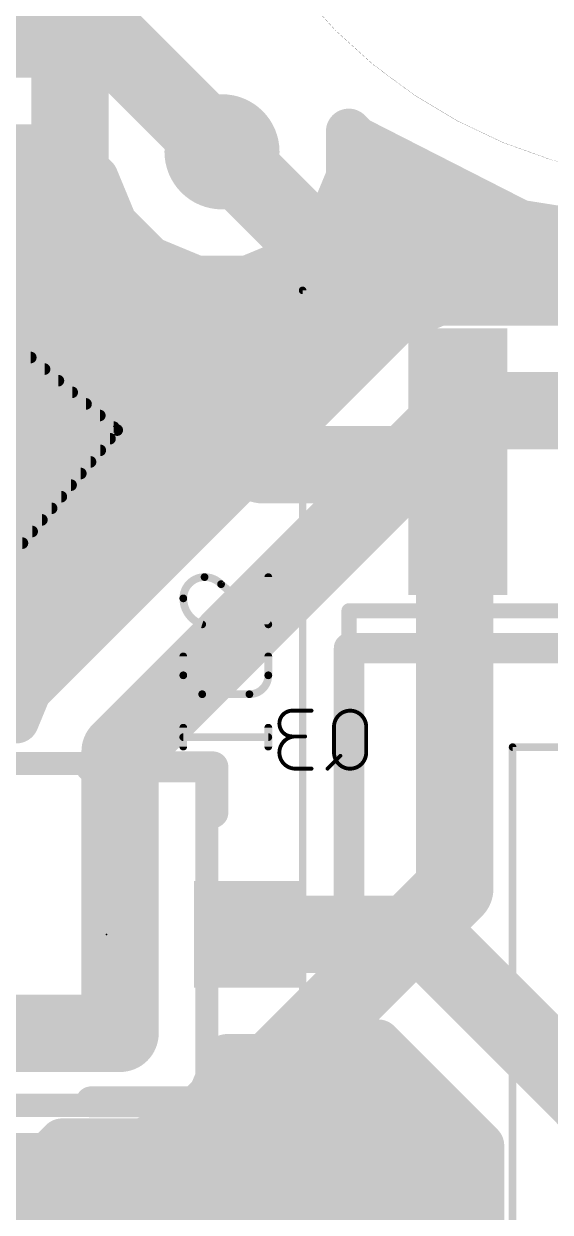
# Model space of a CAD drawing. Extents: x 96.6 to 118.5, y 69.7 to 92.9.
# Drawn here: x 103.05 to 106.51, y 74.02 to 81.82 of the extents above; entities that cross this region are included whole.
import ezdxf

# ---------------------------------------------------------------- set-up
doc = ezdxf.new("R2010")
doc.units = 0
for name, color, linetype in [('1', 12, 'CONTINUOUS'), ('16', 132, 'CONTINUOUS'), ('18', 110, 'CONTINUOUS'), ('20', 31, 'CONTINUOUS'), ('21', 253, 'CONTINUOUS'), ('22', 253, 'CONTINUOUS'), ('24', 53, 'CONTINUOUS'), ('25', 253, 'CONTINUOUS'), ('26', 253, 'CONTINUOUS'), ('51', 253, 'CONTINUOUS'), ('52', 253, 'CONTINUOUS')]:
    doc.layers.add(name, color=color, linetype=linetype)

# ---------------------------------------------------------------- blocks, each defined once
blk = doc.blocks.new('RECT')
blk.add_solid([(-0.5, -0.5), (0.5, -0.5), (-0.5, 0.5), (0.5, 0.5)])
blk = doc.blocks.new('ROUNDV')
at = {"const_width": 0.5}
blk.add_lwpolyline([(0, -0.25, 1), (0, 0.25, 1), (0, -0.25)], format="xyb", dxfattribs=at)

msp = doc.modelspace()

# ---------------------------------------------------------------- linework, layer by layer
at = {"layer": '1'}
for points, const_width in [([(103.35, 80.19), (103.35, 88.39)], 0.508), ([(105.01, 80.32), (104.35, 80.98)], 0.508), ([(101.8897, 80.6388), (103.6613, 79.1522)], 0.0762), ([(108.79, 80.32), (105.01, 80.32)], 0.508), ([(104.615, 78.925), (103.35, 80.19)], 0.508), ([(102.16, 79.44), (102.585, 79.015)], 1.016), ([(101.0423, 79.629), (103.0931, 79.629)], 0.0762), ([(100.9784, 79.5528), (103.1839, 79.5528)], 0.0762), ([(100.9145, 79.4766), (103.2747, 79.4766)], 0.0762), ([(100.8505, 79.4004), (103.3655, 79.4004)], 0.0762), ([(100.7866, 79.3242), (103.4564, 79.3242)], 0.0762), ([(100.7226, 79.248), (103.5472, 79.248)], 0.0762), ([(103.6613, 79.1522), (100.0339, 74.8292)], 0.0762), ([(100.6587, 79.1718), (103.638, 79.1718)], 0.0762), ([(105.88, 78.925), (104.615, 78.925)], 0.508), ([(105.9, 78.945), (105.88, 78.925)], 0.508), ([(105.88, 76.14), (105.88, 78.925)], 0.508), ([(100.5948, 79.0956), (103.6138, 79.0956)], 0.0762), ([(100.5308, 79.0194), (103.5499, 79.0194)], 0.0762), ([(100.4669, 78.9432), (103.4859, 78.9432)], 0.0762), ([(100.4029, 78.867), (103.422, 78.867)], 0.0762), ([(101.1548, 78.7908), (103.358, 78.7908)], 0.0762), ([(101.2552, 78.7146), (103.2941, 78.7146)], 0.0762), ([(101.3557, 78.6384), (103.2302, 78.6384)], 0.0762), ([(101.4562, 78.5622), (103.1662, 78.5622)], 0.0762), ([(101.5567, 78.486), (103.1023, 78.486)], 0.0762), ([(101.6572, 78.4098), (103.0383, 78.4098)], 0.0762), ([(101.04, 71.3), (105.88, 76.14)], 0.508)]:
    msp.add_lwpolyline(points, dxfattribs=dict(at, const_width=const_width))
for points, const_width in [([(104.4398, 81.0698, 1), (104.2602, 80.8902)], 0.254), ([(105.01, 80.447, 1), (105.01, 80.193)], 0.254), ([(104.9202, 80.2302, 1), (105.0998, 80.4098)], 0.254), ([(103.4398, 80.2798, 1), (103.2602, 80.1002)], 0.254), ([(103.223, 80.19, 1), (103.477, 80.19)], 0.254), ([(103.0931, 79.61, 1), (103.0931, 79.648)], 0.0381), ([(103.1839, 79.5338, 1), (103.1839, 79.5718)], 0.0381), ([(103.2747, 79.4576, 1), (103.2747, 79.4956)], 0.0381), ([(102.4054, 78.8354, 1), (102.7646, 79.1946)], 0.508), ([(103.3655, 79.3814, 1), (103.3655, 79.4194)], 0.0381), ([(103.4564, 79.3052, 1), (103.4564, 79.3432)], 0.0381), ([(103.5472, 79.229, 1), (103.5472, 79.267)], 0.0381), ([(103.638, 79.1528, 1), (103.638, 79.1908)], 0.0381), ([(103.6759, 79.14, 1), (103.6467, 79.1645)], 0.0381), ([(103.6491, 79.1376, 1), (103.6735, 79.1668)], 0.0381), ([(104.615, 79.052, 1), (104.615, 78.798)], 0.254), ([(106.007, 78.925, 1), (105.753, 78.925)], 0.254), ([(105.9898, 78.8552, 1), (105.8102, 79.0348)], 0.254), ([(105.88, 78.798, 1), (105.88, 79.052)], 0.254), ([(103.6138, 79.0766, 1), (103.6138, 79.1146)], 0.0381), ([(104.5252, 78.8352, 1), (104.7048, 79.0148)], 0.254), ([(105.7902, 79.0148, 1), (105.9698, 78.8352)], 0.254), ([(103.5499, 79.0004, 1), (103.5499, 79.0384)], 0.0381), ([(103.4859, 78.9242, 1), (103.4859, 78.9622)], 0.0381), ([(103.422, 78.848, 1), (103.422, 78.886)], 0.0381), ([(103.358, 78.7718, 1), (103.358, 78.8098)], 0.0381), ([(103.2941, 78.6956, 1), (103.2941, 78.7336)], 0.0381), ([(103.2302, 78.6194, 1), (103.2302, 78.6574)], 0.0381), ([(103.1662, 78.5432, 1), (103.1662, 78.5812)], 0.0381), ([(103.1023, 78.467, 1), (103.1023, 78.505)], 0.0381), ([(103.0383, 78.3908, 1), (103.0383, 78.4288)], 0.0381), ([(105.9698, 76.0502, 1), (105.7902, 76.2298)], 0.254), ([(105.753, 76.14, 1), (106.007, 76.14)], 0.254)]:
    msp.add_lwpolyline(points, format="xyb", dxfattribs=dict(at, const_width=const_width))
at = {"layer": '16'}
for points, const_width in [([(101.67, 81.72), (103.61, 81.72)], 0.508), ([(103.61, 81.72), (104.35, 80.98)], 0.508), ([(105.183, 80.8143), (105.183, 81.1136)], 0.3), ([(105.183, 81.1136), (105.2339, 81.0626)], 0.3), ([(105.2339, 81.0626), (105.2339, 81.0626)], 0.3), ([(105.2339, 81.0626), (106.3086, 80.515)], 0.3), ([(97.0164, 81), (103.3276, 81)], 0.3), ([(101.529, 81.0112), (103.3164, 81.0112)], 0.3), ([(103.3164, 81.0112), (103.5196, 80.808)], 0.3), ([(105.183, 81), (105.3568, 81)], 0.3), ([(103.5196, 80.808), (103.6438, 80.5081)], 0.3), ([(105.0562, 80.5081), (105.183, 80.8143)], 0.3), ([(97.0164, 80.7), (103.5643, 80.7)], 0.3), ([(105.1356, 80.7), (105.9456, 80.7)], 0.3), ([(101.8976, 80.6483), (103.6321, 79.1928)], 0.2), ([(103.6438, 80.5081), (103.8781, 80.2738)], 0.3), ([(104.8219, 80.2738), (105.0562, 80.5081)], 0.3), ([(106.3086, 80.515), (106.3086, 80.515)], 0.3), ([(106.3086, 80.515), (107.5, 80.3263)], 0.3), ([(97.0164, 80.4), (103.752, 80.4)], 0.3), ([(104.948, 80.4), (107.0349, 80.4)], 0.3), ([(103.8781, 80.2738), (104.1843, 80.147)], 0.3), ([(104.5157, 80.147), (104.8219, 80.2738)], 0.3), ([(97.0164, 80.1), (109.2476, 80.1)], 0.3), ([(104.1843, 80.147), (104.5157, 80.147)], 0.3), ([(105.779, 79.9888), (105.5185, 79.8809)], 0.3), ([(109.1364, 79.9888), (105.779, 79.9888)], 0.3), ([(105.5185, 79.8809), (105.3191, 79.6815)], 0.3), ([(97.0164, 79.8), (105.4376, 79.8)], 0.3), ([(105.3191, 79.6815), (103.0791, 77.4415)], 0.3), ([(101.018, 79.6), (103.1468, 79.6)], 0.2), ([(97.0164, 79.5), (105.1376, 79.5)], 0.3), ([(100.8502, 79.4), (103.3852, 79.4)], 0.2), ([(103.68, 77.04), (105.92, 79.28)], 0.508), ([(109.43, 79.28), (105.92, 79.28)], 0.508), ([(101.2627, 79.2), (104.8376, 79.2)], 0.3), ([(103.6321, 79.1928), (99.9888, 74.8509)], 0.2), ([(100.6824, 79.2), (103.6235, 79.2)], 0.2), ([(100.5145, 79), (103.4704, 79)], 0.2), ([(101.6583, 78.9), (104.5376, 78.9)], 0.3), ([(101.2451, 78.8), (103.3025, 78.8)], 0.2), ([(101.5088, 78.6), (103.1347, 78.6)], 0.2), ([(102.054, 78.6), (104.2376, 78.6)], 0.3), ([(101.7725, 78.4), (102.9669, 78.4)], 0.2), ([(102.1498, 78.3), (103.9376, 78.3)], 0.3), ([(102.033, 78), (103.6376, 78)], 0.3), ([(101.8055, 77.7), (103.3376, 77.7)], 0.3), ([(101.578, 77.4), (103.0619, 77.4)], 0.3), ([(103.0791, 77.4415), (102.9973, 77.244)], 0.3), ([(102.9973, 77.244), (102.69, 77.244)], 0.3), ([(103.68, 75.19), (103.68, 77.04)], 0.508), ([(105.67, 75.84), (104.515, 75.84)], 0.508), ([(107.16, 74.35), (105.67, 75.84)], 0.508), ([(102.665, 75.19), (103.68, 75.19)], 0.508), ([(105.0534, 75.0352), (105.1494, 75.1312)], 0.3), ([(105.1494, 75.1312), (105.3764, 75.1312)], 0.3), ([(105.3764, 75.1312), (106.0552, 74.4524)], 0.3), ([(104.2809, 74.7885), (104.3831, 75.0352)], 0.3), ([(104.3831, 75.0352), (105.0534, 75.0352)], 0.3), ([(104.3685, 75), (105.5076, 75)], 0.3), ([(104.0815, 74.5891), (104.2809, 74.7885)], 0.3), ([(104.1924, 74.7), (105.8076, 74.7)], 0.3), ([(103.821, 74.4812), (104.0815, 74.5891)], 0.3), ([(103.2034, 74.3852), (103.2994, 74.4812)], 0.3), ([(103.2994, 74.4812), (103.821, 74.4812)], 0.3), ([(103.2182, 74.4), (106.0552, 74.4)], 0.3), ([(106.0552, 74.4524), (106.0552, 73.8616)], 0.3), ([(102.2104, 74.3852), (103.2034, 74.3852)], 0.3), ([(102.4455, 74.1), (106.0552, 74.1)], 0.3)]:
    msp.add_lwpolyline(points, dxfattribs=dict(at, const_width=const_width))
for points, const_width in [([(103.6998, 81.8098, 1), (103.5202, 81.6302)], 0.254), ([(103.61, 81.593, 1), (103.61, 81.847)], 0.254), ([(105.258, 81.1136, 1), (105.108, 81.1136)], 0.15), ([(105.236, 81.1666, 1), (105.13, 81.0605)], 0.15), ([(104.2602, 80.8902, 1), (104.4398, 81.0698)], 0.254), ([(105.268, 81.1295, 1), (105.1999, 80.9958)], 0.15), ([(105.2339, 81.1376, 1), (105.2339, 80.9876)], 0.15), ([(105.1809, 81.0096, 1), (105.2869, 81.1157)], 0.15), ([(105.2339, 80.9876, 1), (105.2339, 81.1376)], 0.15), ([(103.3694, 81.0642, 1), (103.2634, 80.9582)], 0.15), ([(103.3164, 80.9362, 1), (103.3164, 81.0862)], 0.15), ([(103.3276, 80.925, 1), (103.3276, 81.075)], 0.15), ([(105.183, 81.075, 1), (105.183, 80.925)], 0.15), ([(105.3568, 80.925, 1), (105.3568, 81.075)], 0.15), ([(103.5889, 80.8367, 1), (103.4503, 80.7793)], 0.15), ([(105.2523, 80.7856, 1), (105.1137, 80.843)], 0.15), ([(103.4666, 80.755, 1), (103.5726, 80.861)], 0.15), ([(105.108, 80.8143, 1), (105.258, 80.8143)], 0.15), ([(103.5643, 80.625, 1), (103.5643, 80.775)], 0.15), ([(105.1356, 80.775, 1), (105.1356, 80.625)], 0.15), ([(105.9456, 80.625, 1), (105.9456, 80.775)], 0.15), ([(103.6968, 80.5612, 1), (103.5908, 80.4551)], 0.15), ([(105.1092, 80.4551, 1), (105.0031, 80.5612)], 0.15), ([(106.3086, 80.59, 1), (106.3086, 80.44)], 0.15), ([(106.3204, 80.5891, 1), (106.2969, 80.441)], 0.15), ([(106.2746, 80.4482, 1), (106.3427, 80.5819)], 0.15), ([(106.3086, 80.44, 1), (106.3086, 80.59)], 0.15), ([(103.5745, 80.4794, 1), (103.7131, 80.5368)], 0.15), ([(104.9869, 80.5368, 1), (105.1255, 80.4794)], 0.15), ([(103.752, 80.325, 1), (103.752, 80.475)], 0.15), ([(104.948, 80.475, 1), (104.948, 80.325)], 0.15), ([(103.9068, 80.3431, 1), (103.8494, 80.2045)], 0.15), ([(104.8506, 80.2045, 1), (104.7932, 80.3431)], 0.15), ([(103.8251, 80.2208, 1), (103.9312, 80.3268)], 0.15), ([(104.7688, 80.3268, 1), (104.8749, 80.2208)], 0.15), ([(104.1843, 80.222, 1), (104.1843, 80.072)], 0.15), ([(104.1556, 80.0777, 1), (104.213, 80.2163)], 0.15), ([(104.487, 80.2163, 1), (104.5444, 80.0777)], 0.15), ([(104.5157, 80.072, 1), (104.5157, 80.222)], 0.15), ([(105.779, 80.0638, 1), (105.779, 79.9138)], 0.15), ([(105.8077, 79.9195, 1), (105.7503, 80.0581)], 0.15), ([(105.4898, 79.9502, 1), (105.5472, 79.8116)], 0.15), ([(105.5715, 79.8279, 1), (105.4655, 79.9339)], 0.15), ([(105.4376, 79.725, 1), (105.4376, 79.875)], 0.15), ([(105.2661, 79.7345, 1), (105.3721, 79.6285)], 0.15), ([(105.3721, 79.6285, 1), (105.2661, 79.7345)], 0.15), ([(103.1468, 79.55, 1), (103.1468, 79.65)], 0.1), ([(105.1376, 79.425, 1), (105.1376, 79.575)], 0.15), ([(103.3852, 79.35, 1), (103.3852, 79.45)], 0.1), ([(105.92, 79.407, 1), (105.92, 79.153)], 0.254), ([(106.0098, 79.1902, 1), (105.8302, 79.3698)], 0.254), ([(104.8376, 79.125, 1), (104.8376, 79.275)], 0.15), ([(103.6704, 79.1607, 1), (103.5938, 79.2249)], 0.1), ([(103.6, 79.1545, 1), (103.6643, 79.2311)], 0.1), ([(103.6235, 79.15, 1), (103.6235, 79.25)], 0.1), ([(103.4704, 78.95, 1), (103.4704, 79.05)], 0.1), ([(104.5376, 78.825, 1), (104.5376, 78.975)], 0.15), ([(103.3025, 78.75, 1), (103.3025, 78.85)], 0.1), ([(103.1347, 78.55, 1), (103.1347, 78.65)], 0.1), ([(104.2376, 78.525, 1), (104.2376, 78.675)], 0.15), ([(102.9669, 78.35, 1), (102.9669, 78.45)], 0.1), ([(103.9376, 78.225, 1), (103.9376, 78.375)], 0.15), ([(103.6376, 77.925, 1), (103.6376, 78.075)], 0.15), ([(103.3376, 77.625, 1), (103.3376, 77.775)], 0.15), ([(103.0261, 77.4945, 1), (103.1321, 77.3885)], 0.15), ([(103.1484, 77.4128, 1), (103.0098, 77.4702)], 0.15), ([(103.0619, 77.325, 1), (103.0619, 77.475)], 0.15), ([(102.9973, 77.169, 1), (102.9973, 77.319)], 0.15), ([(102.928, 77.2727, 1), (103.0666, 77.2153)], 0.15), ([(103.807, 77.04, 1), (103.553, 77.04)], 0.254), ([(103.5902, 77.1298, 1), (103.7698, 76.9502)], 0.254), ([(104.515, 75.967, 1), (104.515, 75.713)], 0.254), ([(105.7598, 75.9298, 1), (105.5802, 75.7502)], 0.254), ([(105.67, 75.713, 1), (105.67, 75.967)], 0.254), ([(103.68, 75.063, 1), (103.68, 75.317)], 0.254), ([(103.553, 75.19, 1), (103.807, 75.19)], 0.254), ([(105.1494, 75.2062, 1), (105.1494, 75.0562)], 0.15), ([(105.2024, 75.0782, 1), (105.0963, 75.1842)], 0.15), ([(105.4294, 75.1842, 1), (105.3234, 75.0782)], 0.15), ([(105.3764, 75.0562, 1), (105.3764, 75.2062)], 0.15), ([(104.3831, 75.1102, 1), (104.3831, 74.9602)], 0.15), ([(104.4524, 75.0065, 1), (104.3138, 75.0639)], 0.15), ([(105.0534, 74.9602, 1), (105.0534, 75.1102)], 0.15), ([(104.3685, 75.075, 1), (104.3685, 74.925)], 0.15), ([(105.0004, 75.0882, 1), (105.1064, 74.9822)], 0.15), ([(105.5076, 74.925, 1), (105.5076, 75.075)], 0.15), ([(104.3339, 74.7355, 1), (104.2279, 74.8415)], 0.15), ([(104.2116, 74.8172, 1), (104.3502, 74.7598)], 0.15), ([(104.1924, 74.775, 1), (104.1924, 74.625)], 0.15), ([(105.8076, 74.625, 1), (105.8076, 74.775)], 0.15), ([(104.0285, 74.6421, 1), (104.1345, 74.5361)], 0.15), ([(104.1102, 74.5198, 1), (104.0528, 74.6584)], 0.15), ([(103.2994, 74.5562, 1), (103.2994, 74.4062)], 0.15), ([(103.3524, 74.4282, 1), (103.2463, 74.5342)], 0.15), ([(103.821, 74.4062, 1), (103.821, 74.5562)], 0.15), ([(103.2182, 74.475, 1), (103.2182, 74.325)], 0.15), ([(103.7923, 74.5505, 1), (103.8497, 74.4119)], 0.15), ([(106.1302, 74.4524, 1), (105.9802, 74.4524)], 0.15), ([(106.0022, 74.3994, 1), (106.1082, 74.5054)], 0.15), ([(106.0552, 74.325, 1), (106.0552, 74.475)], 0.15), ([(103.1504, 74.4382, 1), (103.2564, 74.3322)], 0.15), ([(103.2034, 74.3102, 1), (103.2034, 74.4602)], 0.15), ([(106.0552, 74.025, 1), (106.0552, 74.175)], 0.15)]:
    msp.add_lwpolyline(points, format="xyb", dxfattribs=dict(at, const_width=const_width))
at = {"layer": '20', "const_width": 0.001}
msp.add_lwpolyline([(107.5, 80.7816, 1), (107.5, 87.5816, 1), (107.5, 80.7816)], format="xyb", dxfattribs=at)
at = {"layer": '21', "const_width": 0.2}
for points in [[(105.185, 72.92), (105.185, 77.72)], [(105.185, 77.72), (110.425, 77.72)]]:
    msp.add_lwpolyline(points, dxfattribs=at)
at = {"layer": '21', "const_width": 0.1}
for points in [[(105.235, 77.72, 1), (105.135, 77.72)], [(105.185, 77.77, 1), (105.185, 77.67)]]:
    msp.add_lwpolyline(points, format="xyb", dxfattribs=at)
at = {"layer": '22', "const_width": 0.2032}
for points in [[(104.29, 76.94), (103.49, 76.94)], [(104.29, 76.64), (104.29, 76.94)], [(104.29, 75.04), (104.29, 74.74)], [(104.29, 74.74), (103.49, 74.74)]]:
    msp.add_lwpolyline(points, dxfattribs=at)
at = {"layer": '22', "const_width": 0.1016}
for points in [[(103.49, 76.9908, 1), (103.49, 76.8892)], [(104.3408, 76.94, 1), (104.2392, 76.94)], [(104.29, 76.8892, 1), (104.29, 76.9908)], [(104.2392, 76.64, 1), (104.3408, 76.64)], [(104.3408, 75.04, 1), (104.2392, 75.04)], [(103.49, 74.7908, 1), (103.49, 74.6892)], [(104.2392, 74.74, 1), (104.3408, 74.74)], [(104.29, 74.6892, 1), (104.29, 74.7908)]]:
    msp.add_lwpolyline(points, format="xyb", dxfattribs=at)
at = {"layer": '24'}
msp.add_point((103.59, 75.84), dxfattribs=at)
at = {"layer": '25'}
for points, const_width in [([(104.2353, 78.1867, 0.4142), (104.0956, 78.047)], 0.0508), ([(104.344, 78.1401, 0.2053), (104.2353, 78.1867)], 0.0508), ([(104.2353, 78.1994, 1), (104.2353, 78.174)], 0.0254), ([(104.2353, 78.174, 1), (104.2353, 78.1994)], 0.0254), ([(104.3522, 78.1498, 1), (104.3357, 78.1305)], 0.0254), ([(104.3348, 78.1314, 1), (104.3532, 78.1489)], 0.0254), ([(104.6671, 78.1867, 1), (104.6417, 78.1867)], 0.0254), ([(104.0956, 78.047, 0.3252), (104.2198, 77.8763)], 0.0508), ([(104.1083, 78.047, 1), (104.0829, 78.047)], 0.0254), ([(104.0829, 78.047, 1), (104.1083, 78.047)], 0.0254), ([(104.2159, 77.8642, 1), (104.2237, 77.8883)], 0.0254), ([(104.6417, 77.8763, 1), (104.6671, 77.8763)], 0.0254), ([(104.6462, 77.8666, 1), (104.6626, 77.8859)], 0.0254), ([(104.1083, 77.6658, 1), (104.0829, 77.6658)], 0.0254), ([(104.6671, 77.6658, 1), (104.6417, 77.6658)], 0.0254), ([(104.0956, 77.5416, 0.4142), (104.2198, 77.4174)], 0.0508), ([(104.1083, 77.5416, 1), (104.0829, 77.5416)], 0.0254), ([(104.0829, 77.5416, 1), (104.1083, 77.5416)], 0.0254), ([(104.5302, 77.4174, 0.4142), (104.6544, 77.5416)], 0.0508), ([(104.6671, 77.5416, 1), (104.6417, 77.5416)], 0.0254), ([(104.6417, 77.5416, 1), (104.6671, 77.5416)], 0.0254), ([(104.2198, 77.4301, 1), (104.2198, 77.4047)], 0.0254), ([(104.2198, 77.4047, 1), (104.2198, 77.4301)], 0.0254), ([(104.5302, 77.4301, 1), (104.5302, 77.4047)], 0.0254), ([(104.5302, 77.4047, 1), (104.5302, 77.4301)], 0.0254), ([(104.1083, 77.1975, 1), (104.0829, 77.1975)], 0.0254), ([(104.6671, 77.1975, 1), (104.6417, 77.1975)], 0.0254), ([(104.0956, 77.1481, 1), (104.0956, 77.1227)], 0.0254), ([(104.6544, 77.1227, 1), (104.6544, 77.1481)], 0.0254), ([(104.0829, 77.0733, 1), (104.1083, 77.0733)], 0.0254), ([(104.6417, 77.0733, 1), (104.6671, 77.0733)], 0.0254)]:
    msp.add_lwpolyline(points, format="xyb", dxfattribs=dict(at, const_width=const_width))
at = {"layer": '25', "const_width": 0.0508}
for points in [[(104.344, 78.1401), (104.6544, 77.8763)], [(104.6544, 77.8763), (104.6544, 78.1867)], [(104.0956, 77.5416), (104.0956, 77.6658)], [(104.6544, 77.6658), (104.6544, 77.5416)], [(104.5302, 77.4174), (104.2198, 77.4174)], [(104.0956, 77.0733), (104.0956, 77.1975)], [(104.6544, 77.0733), (104.6544, 77.1975)], [(104.0956, 77.1354), (104.6544, 77.1354)]]:
    msp.add_lwpolyline(points, dxfattribs=at)
at = {"layer": '26'}
for points, const_width in [([(104.8119, 77.3093, 1), (104.8119, 77.14)], 0.0254), ([(104.8119, 77.3157, 1), (104.8119, 77.303)], 0.0127), ([(104.8119, 77.303, 1), (104.8119, 77.3157)], 0.0127), ([(104.9389, 77.303, 1), (104.9389, 77.3157)], 0.0127), ([(105.2978, 77.2035, 1), (105.0861, 77.2035)], 0.0254), ([(105.0925, 77.2035, 1), (105.0798, 77.2035)], 0.0127), ([(105.0798, 77.2035, 1), (105.0925, 77.2035)], 0.0127), ([(105.3042, 77.2035, 1), (105.2915, 77.2035)], 0.0127), ([(105.2915, 77.2035, 1), (105.3042, 77.2035)], 0.0127), ([(104.833, 77.14, 1), (104.833, 76.9283)], 0.0254), ([(104.8119, 77.1463, 1), (104.8119, 77.1336)], 0.0127), ([(104.8119, 77.1336, 1), (104.8119, 77.1463)], 0.0127), ([(104.833, 77.1336, 1), (104.833, 77.1463)], 0.0127), ([(104.8965, 77.1336, 1), (104.8965, 77.1463)], 0.0127), ([(105.0861, 77.0341, 1), (105.2978, 77.0341)], 0.0254), ([(105.0925, 77.0341, 1), (105.0798, 77.0341)], 0.0127), ([(105.3042, 77.0341, 1), (105.2915, 77.0341)], 0.0127), ([(105.0798, 77.0341, 1), (105.0925, 77.0341)], 0.0127), ([(105.133, 77.0085, 1), (105.124, 77.0175)], 0.0127), ([(105.2915, 77.0341, 1), (105.3042, 77.0341)], 0.0127), ([(104.833, 76.9347, 1), (104.833, 76.922)], 0.0127), ([(104.833, 76.922, 1), (104.833, 76.9347)], 0.0127), ([(104.9389, 76.922, 1), (104.9389, 76.9347)], 0.0127), ([(105.0393, 76.9328, 1), (105.0483, 76.9238)], 0.0127)]:
    msp.add_lwpolyline(points, format="xyb", dxfattribs=dict(at, const_width=const_width))
at = {"layer": '26', "const_width": 0.0254}
for points in [[(104.9389, 77.3093), (104.8119, 77.3093)], [(105.0861, 77.2035), (105.0861, 77.0341)], [(105.2978, 77.0341), (105.2978, 77.2035)], [(104.8119, 77.14), (104.8965, 77.14)], [(105.1285, 77.013), (105.0438, 76.9283)], [(104.9389, 76.9283), (104.833, 76.9283)]]:
    msp.add_lwpolyline(points, dxfattribs=at)
at = {"layer": '51'}
for points, const_width in [([(104.88, 70.57), (104.88, 80.07)], 0.05), ([(104.88, 80.07), (110.73, 80.07)], 0.05), ([(105.185, 72.675), (105.185, 77.965)], 0.1), ([(105.185, 77.965), (110.425, 77.965)], 0.1)]:
    msp.add_lwpolyline(points, dxfattribs=dict(at, const_width=const_width))
for points, const_width in [([(104.8925, 80.07, 1), (104.8675, 80.07)], 0.025), ([(104.88, 80.0825, 1), (104.88, 80.0575)], 0.025), ([(105.21, 77.965, 1), (105.16, 77.965)], 0.05), ([(105.185, 77.99, 1), (105.185, 77.94)], 0.05)]:
    msp.add_lwpolyline(points, format="xyb", dxfattribs=dict(at, const_width=const_width))
at = {"layer": '52'}
for points, const_width in [([(110.16, 77.07), (106.26, 77.07)], 0.05), ([(106.26, 77.07), (106.26, 73.53)], 0.05), ([(104.2504, 76.9624), (102.9296, 76.9624)], 0.1524), ([(104.2504, 74.7176), (104.2504, 76.9624)], 0.1524), ([(102.9296, 74.7176), (104.2504, 74.7176)], 0.1524)]:
    msp.add_lwpolyline(points, dxfattribs=dict(at, const_width=const_width))
for points, const_width in [([(106.26, 77.0825, 1), (106.26, 77.0575)], 0.025), ([(106.2725, 77.07, 1), (106.2475, 77.07)], 0.025), ([(104.2885, 76.9624, 1), (104.2123, 76.9624)], 0.0762), ([(104.2504, 76.9243, 1), (104.2504, 77.0005)], 0.0762), ([(104.2504, 74.6795, 1), (104.2504, 74.7557)], 0.0762), ([(104.2123, 74.7176, 1), (104.2885, 74.7176)], 0.0762)]:
    msp.add_lwpolyline(points, format="xyb", dxfattribs=dict(at, const_width=const_width))

# ---------------------------------------------------------------- block references
at = {"layer": '1', "xscale": 1.75, "yscale": 0.65, "rotation": 90}
msp.add_blockref('RECT', (105.9, 78.945), dxfattribs=at)
at = {"layer": '16', "xscale": 0.7, "yscale": 0.7, "rotation": 90}
msp.add_blockref('RECT', (104.515, 75.84), dxfattribs=at)
at = {"layer": '18', "xscale": 0.7564, "yscale": 0.7564}
msp.add_blockref('ROUNDV', (104.35, 80.98), dxfattribs=at)
msp.add_blockref('ROUNDV', (104.35, 80.98), dxfattribs=at)

doc.saveas('drawing.dxf')
